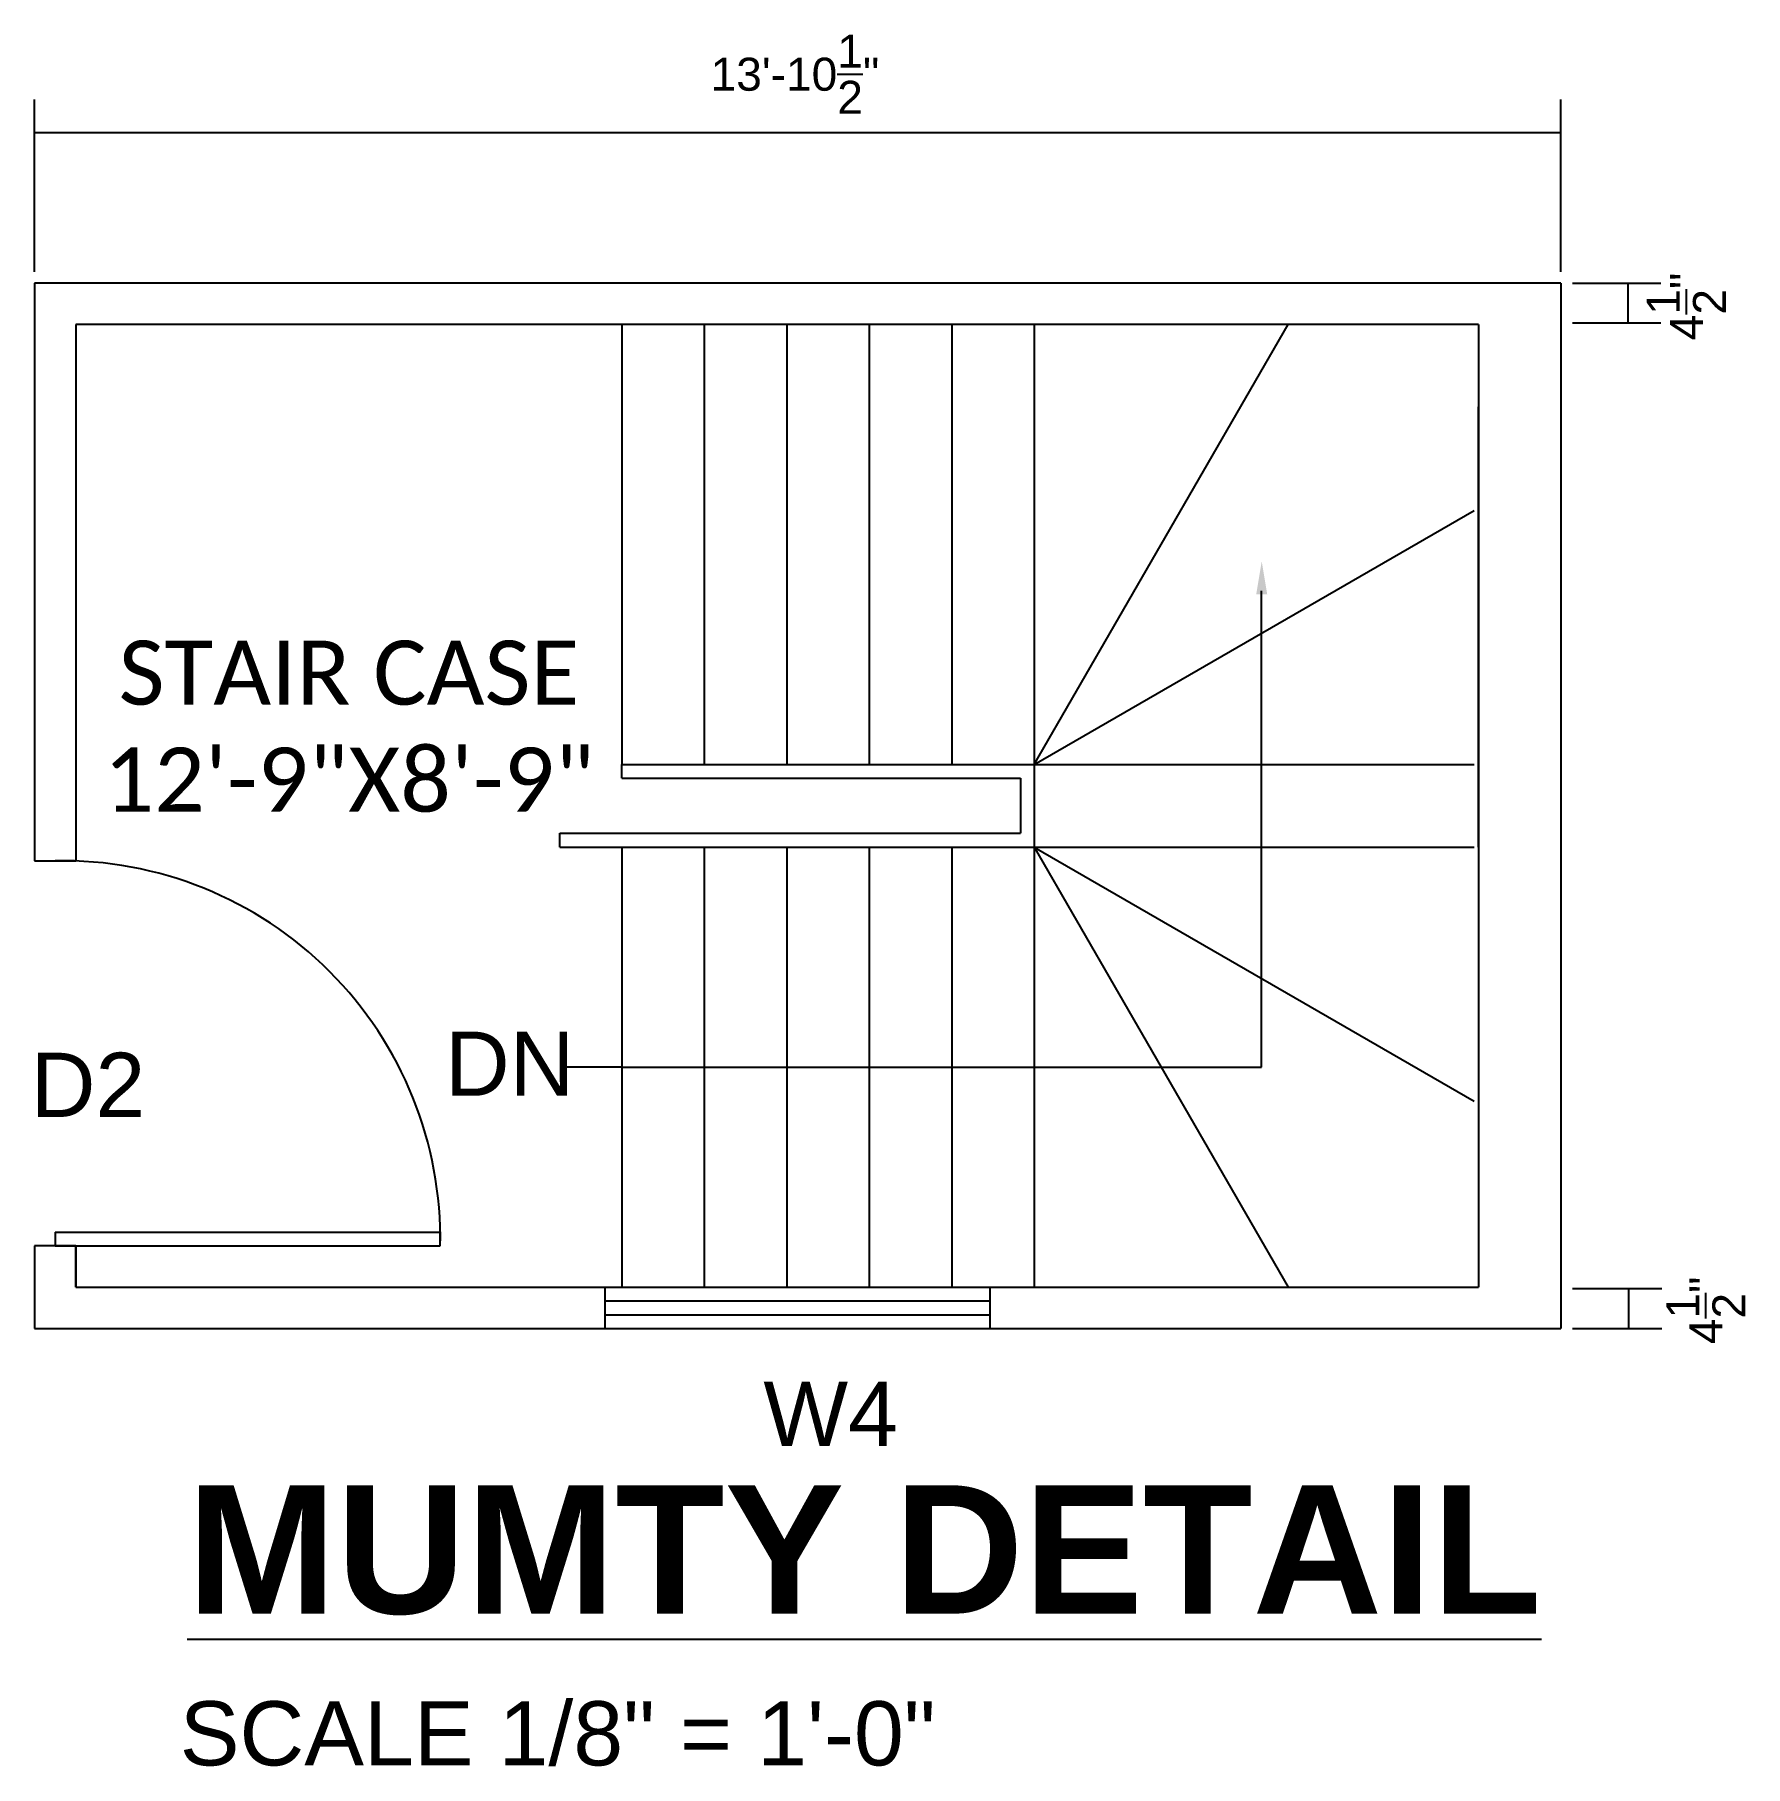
# Model space of a CAD drawing. Header units: inches. Extents: x 1774 to 1961, y 1863 to 2052.
import ezdxf

# ---------------------------------------------------------------- set-up
doc = ezdxf.new("R2010")
doc.units = ezdxf.units.IN
doc.styles.get("Standard").update_dxf_attribs({"font": 'arial.ttf'})
doc.dimstyles.get("Standard").update_dxf_attribs({"dimscale": 20, "dimtxt": 0.18, "dimasz": 0.18, "dimexe": 0.18, "dimexo": 0.0625, "dimgap": 0.09, "dimtad": 0, "dimdec": 1, "dimzin": 0, "dimdsep": 46, "dimlunit": 4, "dimtxsty": 'Standard', "dimblk": 'NONE', "dimcen": 0.09, "dimadec": 0, "dimazin": 3, "dimtfac": 1, "dimtdec": 1, "dimtofl": 0, "dimtmove": 0, "dimatfit": 3, "dimfxl": 1, "dimtolj": 1, "dimtzin": 0, "dimarcsym": 0})

# ---------------------------------------------------------------- blocks, each defined once
blk = doc.blocks.new('*D2')
at = {"color": 0, "lineweight": -2, "transparency": 16777216}
for p, q in [((1774.24, 2026.17), (1774.24, 2044.97)), ((1940.74, 2026.17), (1940.74, 2044.97)), ((1774.24, 2041.37), (1940.74, 2041.37))]:
    blk.add_line(p, q, dxfattribs=at)
at = {"layer": 'Defpoints', "color": 0, "transparency": 16777216}
for p in [(1940.74, 2041.37), (1774.24, 2024.92), (1940.74, 2024.92)]:
    blk.add_point(p, dxfattribs=at)
at = {"color": 0, "transparency": 16777216, "insert": (1857.18, 2047.71), "char_height": 3.6, "attachment_point": 5}
blk.add_mtext('\\A1;13\'-10{\\H1x;\\S1/2;}"', dxfattribs=at)
blk = doc.blocks.new('_None')
blk = doc.blocks.new('*D7')
at = {"color": 0, "lineweight": -2, "transparency": 16777216}
for p, q in [((1941.99, 2024.92), (1951.62, 2024.92)), ((1948.02, 2024.92), (1948.02, 2020.59)), ((1941.99, 2020.59), (1951.62, 2020.59))]:
    blk.add_line(p, q, dxfattribs=at)
at = {"layer": 'Defpoints', "color": 0, "transparency": 16777216}
for p in [(1940.74, 2024.92), (1940.74, 2020.59), (1948.02, 2020.59)]:
    blk.add_point(p, dxfattribs=at)
at = {"color": 0, "transparency": 16777216, "insert": (1954.42, 2022.38), "char_height": 3.6, "attachment_point": 5, "rotation": 90}
blk.add_mtext('\\A1;4{\\H1x;\\S1/2;}"', dxfattribs=at)
blk = doc.blocks.new('*D8')
at = {"color": 0, "lineweight": -2, "transparency": 16777216}
for p, q in [((1941.99, 1915.26), (1951.75, 1915.26)), ((1948.15, 1910.92), (1948.15, 1915.26)), ((1941.99, 1910.92), (1951.75, 1910.92))]:
    blk.add_line(p, q, dxfattribs=at)
at = {"layer": 'Defpoints', "color": 0, "transparency": 16777216}
for p in [(1940.74, 1915.26), (1948.15, 1915.26), (1940.74, 1910.92)]:
    blk.add_point(p, dxfattribs=at)
at = {"color": 0, "transparency": 16777216, "insert": (1956.54, 1912.89), "char_height": 3.6, "attachment_point": 5, "rotation": 90}
blk.add_mtext('\\A1;4{\\H1x;\\S1/2;}"', dxfattribs=at)

msp = doc.modelspace()

# ---------------------------------------------------------------- linework, layer by layer
for p, q in [((1774.24, 2024.92), (1774.24, 1961.92)), ((1838.74, 2024.92), (1774.24, 2024.92)), ((1940.74, 2024.92), (1838.74, 2024.92)), ((1940.74, 2024.92), (1940.74, 1910.92)), ((1940.74, 2024.92), (1940.74, 2020.59)), ((1838.74, 2020.42), (1778.74, 2020.42)), ((1778.74, 2020.42), (1778.74, 1961.92)), ((1838.28, 2020.42), (1838.28, 1972.42)), ((1931.74, 2020.42), (1838.74, 2020.42)), ((1847.28, 2020.42), (1847.28, 1972.42)), ((1856.28, 2020.42), (1856.28, 1972.42)), ((1865.28, 2020.42), (1865.28, 1972.42)), ((1874.28, 2020.42), (1874.28, 1972.42)), ((1883.28, 2020.42), (1883.28, 1963.42)), ((1883.28, 1972.42), (1911, 2020.42)), ((1931.74, 2020.42), (1931.74, 1915.42)), ((1931.74, 1963.42), (1931.74, 2011.42)), ((1883.28, 1972.42), (1931.28, 2000.13)), ((1908.09, 1939.42), (1908.09, 1991.38)), ((1883.28, 1973.92), (1883.28, 1963.42)), ((1838.28, 1972.42), (1883.28, 1972.42)), ((1838.28, 1970.92), (1838.28, 1972.42)), ((1883.28, 1972.42), (1931.28, 1972.42)), ((1838.28, 1970.92), (1881.78, 1970.92)), ((1881.78, 1970.92), (1881.78, 1964.92)), ((1831.54, 1964.92), (1881.78, 1964.92)), ((1831.54, 1963.42), (1831.54, 1964.92)), ((1831.54, 1963.42), (1883.28, 1963.42)), ((1838.28, 1963.42), (1838.28, 1915.42)), ((1847.28, 1963.42), (1847.28, 1915.42)), ((1856.28, 1963.42), (1856.28, 1915.42)), ((1865.28, 1963.42), (1865.28, 1915.42)), ((1874.28, 1963.42), (1874.28, 1915.42)), ((1883.28, 1963.42), (1931.28, 1963.42)), ((1883.28, 1963.42), (1883.28, 1915.42)), ((1883.28, 1963.42), (1931.28, 1935.71)), ((1883.28, 1963.42), (1911, 1915.42)), ((1774.24, 1961.92), (1778.74, 1961.92)), ((1838.28, 1939.42), (1832.09, 1939.42)), ((1838.28, 1939.42), (1908.09, 1939.42)), ((1776.49, 1921.42), (1818.49, 1921.42)), ((1776.49, 1921.42), (1776.49, 1919.92)), ((1818.49, 1919.92), (1818.49, 1921.42)), ((1778.74, 1919.92), (1774.24, 1919.92)), ((1774.24, 1919.92), (1774.24, 1910.92)), ((1776.49, 1919.92), (1818.49, 1919.92)), ((1778.74, 1915.42), (1778.74, 1919.92)), ((1778.74, 1919.92), (1778.74, 1915.42)), ((1778.74, 1915.42), (1865.74, 1915.42)), ((1836.49, 1910.92), (1836.49, 1915.42)), ((1857.37, 1915.42), (1931.74, 1915.42)), ((1878.49, 1910.92), (1878.49, 1915.42)), ((1836.49, 1913.92), (1878.49, 1913.92)), ((1836.49, 1912.42), (1878.49, 1912.42)), ((1774.24, 1910.92), (1831, 1910.92)), ((1774.24, 1910.92), (1940.74, 1910.92)), ((1831, 1910.92), (1940.74, 1910.92)), ((1836.49, 1910.92), (1878.49, 1910.92))]:
    msp.add_line(p, q)
msp.add_arc((1777.24, 1920.67), 41.26, 358.9584, 91.0416)
msp.add_solid([(1907.5, 1990.98), (1908.7, 1990.98), (1908.1, 1994.58)])

# ---------------------------------------------------------------- texts
at = {"attachment_point": 1}
for s, width, insert, char_height in [('\\pxqc;{\\fCalibri|b0|i0|c0|p34;STAIR CASE\\P12\'-9"X8\'-9"}', 50.2182, (1783.42, 1985.94), 7), ('DN', 6.0409, (1819, 1943.3), 7), ('{\\f@Arial Unicode MS|b0|i0|c0|p34;D2}', 25.9291, (1773.82, 1940.99), 7), ('{\\f@Arial Unicode MS|b0|i0|c0|p34;W4}', 25.9291, (1853.74, 1905.1), 7), ('{\\f@Arial Unicode MS|b1|i0|c0|p34;\\LMUMTY DETAIL}', 144.329, (1790.87, 1893.82), 14), ('\\A1;SCALE 1/8" = 1\'-0"', 82.3937, (1790.07, 1870.26), 7)]:
    msp.add_mtext_dynamic_manual_height_columns(s, width=width, gutter_width=12.5, heights=[0], dxfattribs=dict(at, insert=insert, char_height=char_height))

# ---------------------------------------------------------------- dimensions: what is measured, and where the dimension line sits
dim = msp.add_linear_dim(base=(1940.74, 2041.37), p1=(1774.24, 2024.92), p2=(1940.74, 2024.92), dimstyle='Standard', override={"dimtmove": 2})
dim.commit()
dim.dimension.update_dxf_attribs({"geometry": '*D2', "text_midpoint": (1857.18, 2047.71), "dimtype": 160})
for base, p1, p2, picture, middle in [((1948.02, 2020.59), (1940.74, 2024.92), (1940.74, 2020.59), '*D7', (1954.42, 2022.38)), ((1948.15, 1915.26), (1940.74, 1910.92), (1940.74, 1915.26), '*D8', (1956.54, 1912.89))]:
    dim = msp.add_linear_dim(base=base, p1=p1, p2=p2, angle=90, dimstyle='Standard', override={"dimtmove": 2})
    dim.commit()
    dim.dimension.update_dxf_attribs({"geometry": picture, "text_midpoint": middle, "dimtype": 160})

doc.saveas('drawing.dxf')
